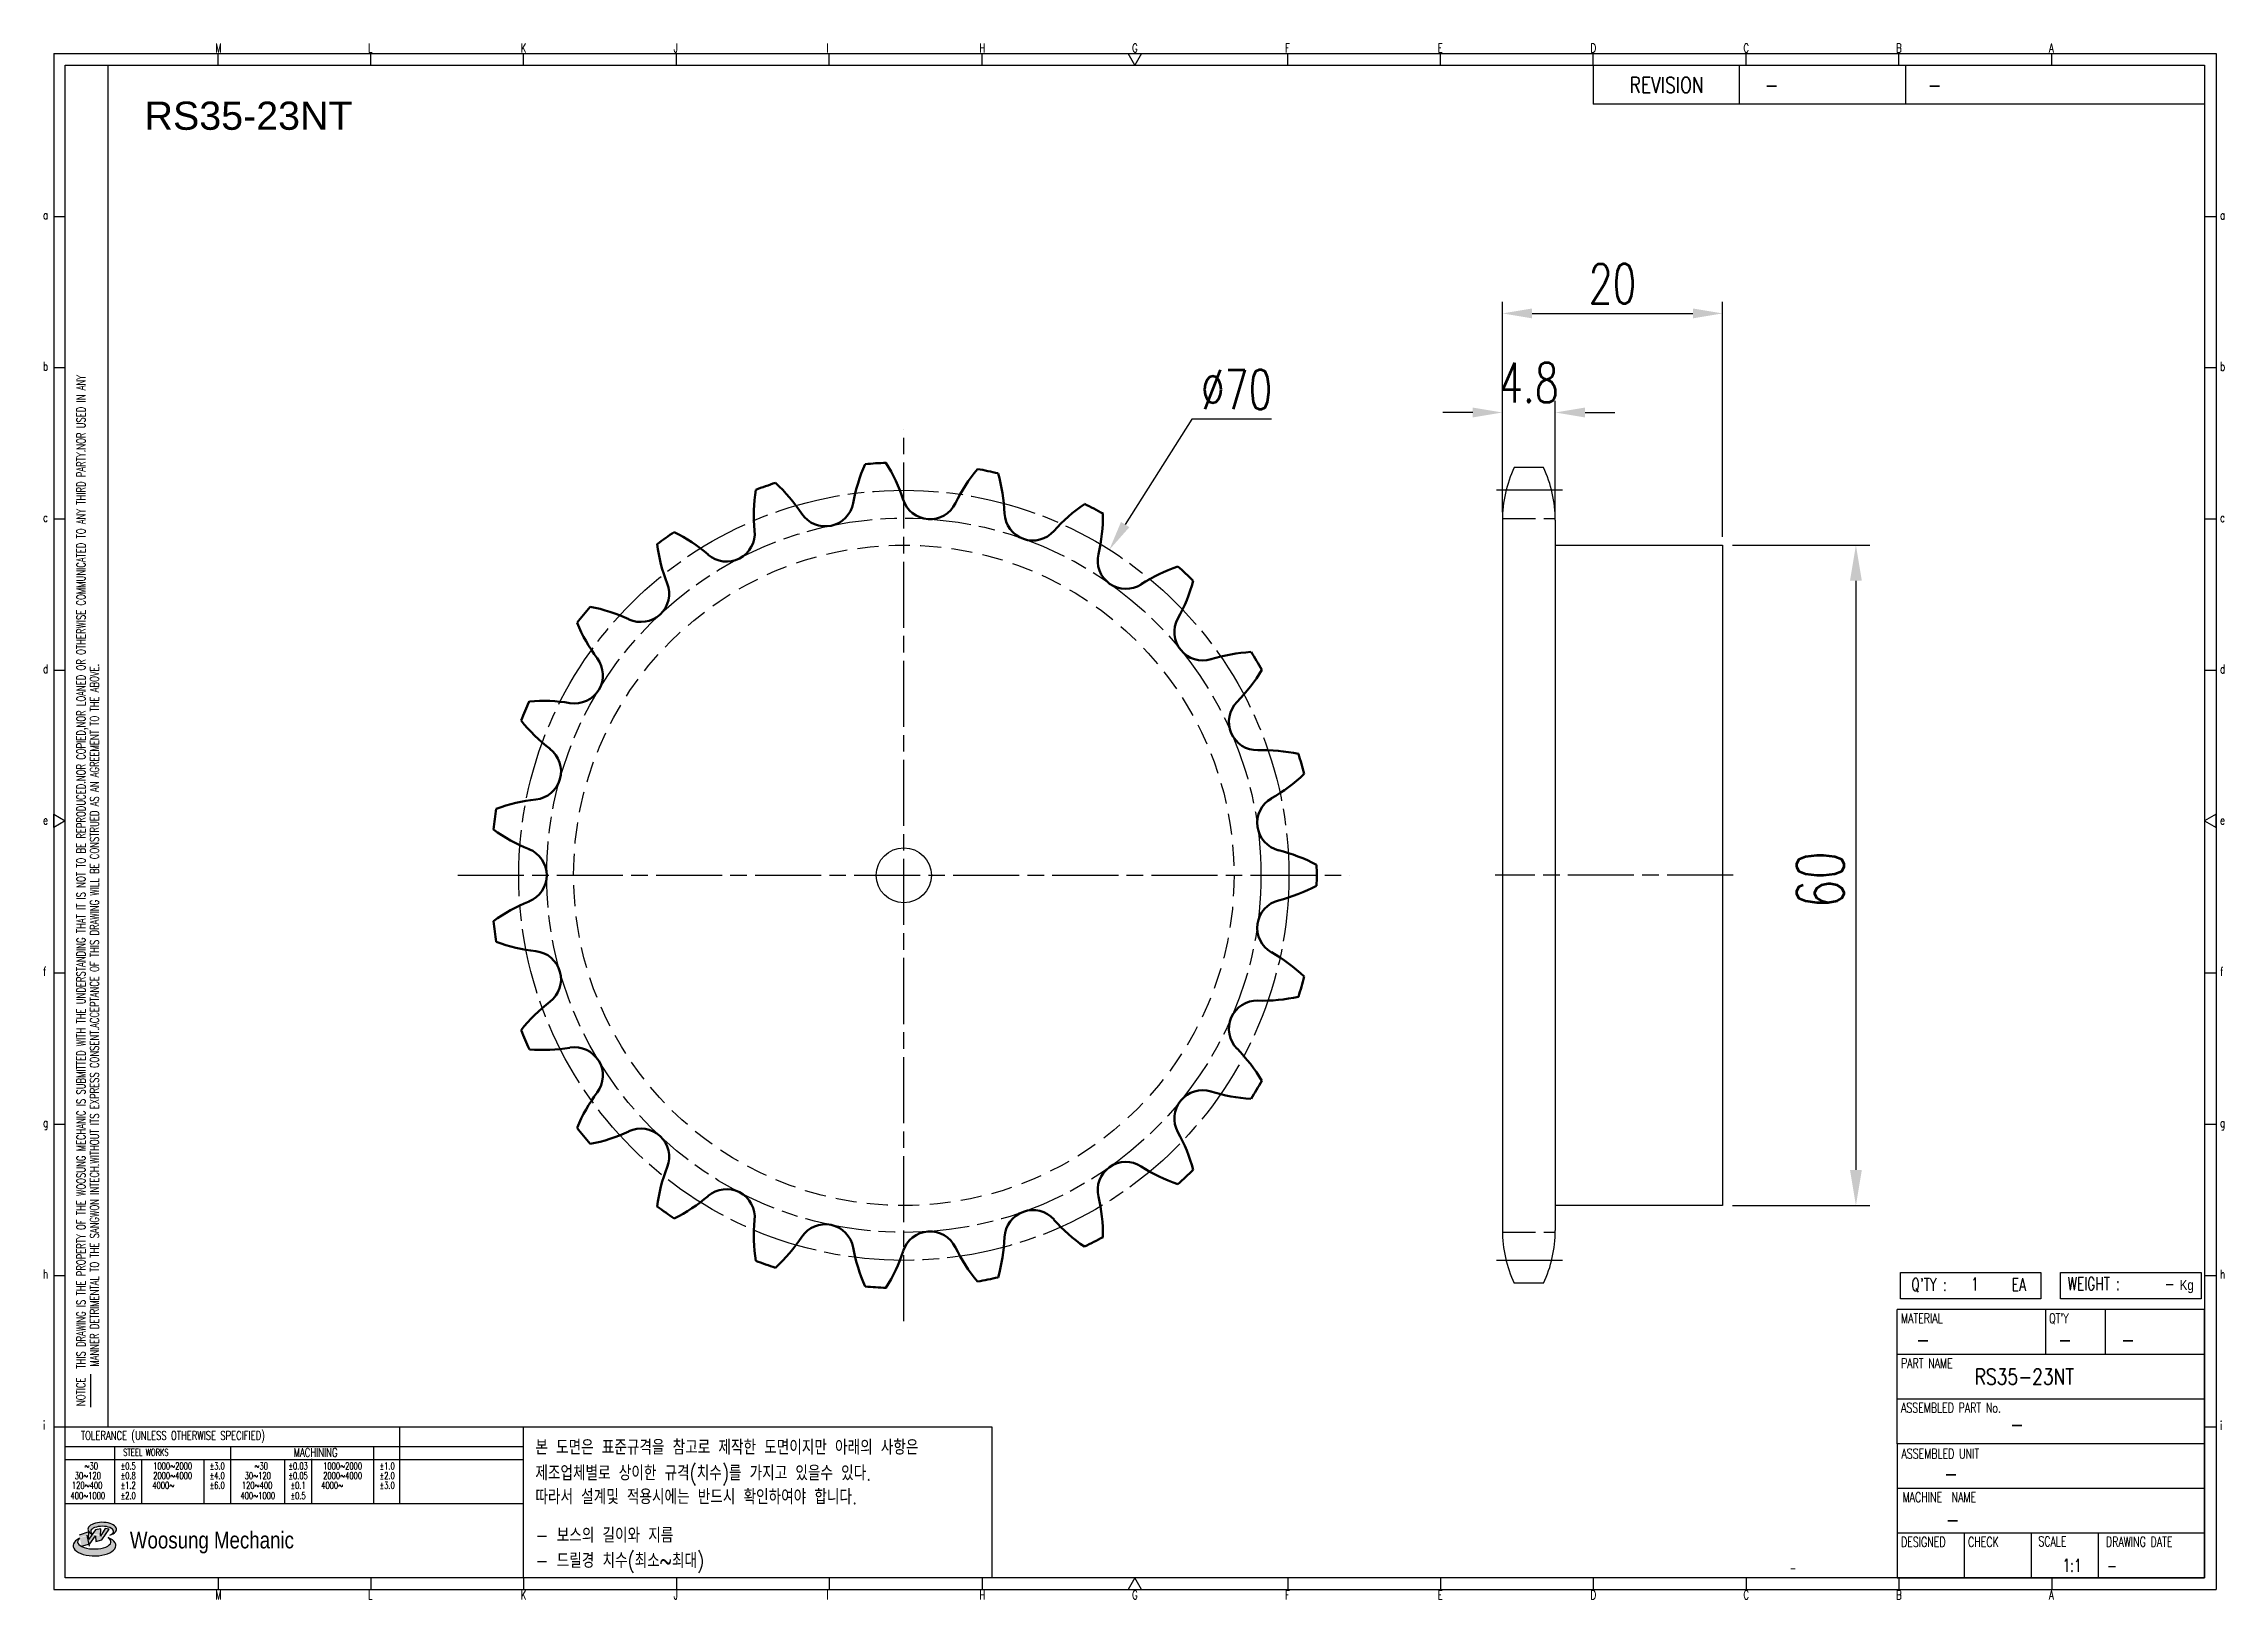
# Model space of a CAD drawing. Header units: millimetres. Extents: x -44811 to -44613, y 1097 to 1238.
import ezdxf
from ezdxf.enums import TextEntityAlignment as Align

# ---------------------------------------------------------------- set-up
doc = ezdxf.new("R2010")
doc.units = ezdxf.units.MM
for name, pattern in [('AM_ISO02W050', [7.5, 6, -1.5]), ('AM_ISO02W050x2', [3.75, 3, -0.75]), ('AM_ISO08W050', [18, 12, -1.5, 3, -1.5]), ('AM_ISO08W050x2', [9, 6, -0.75, 1.5, -0.75]), ('HIDDEN', [9.525, 6.35, -3.175])]:
    doc.linetypes.add(name, pattern=pattern)
for name, color, linetype, lineweight in [('AM_0N', 7, 'Continuous', 50), ('AM_3N', 6, 'AM_ISO02W050', 25), ('AM_7', 4, 'AM_ISO08W050', 25), ('AM_7N', 4, 'AM_ISO08W050', 25)]:
    doc.layers.add(name, color=color, linetype=linetype, lineweight=lineweight)
for name, color, linetype in [('HL', 2, 'HIDDEN'), ('S-DIM', 7, 'Continuous'), ('TITLE', 7, 'Continuous'), ('도면레이아웃', 7, 'Continuous')]:
    doc.layers.add(name, color=color, linetype=linetype)
doc.styles.add('HAN', font='ROMANS.shx', dxfattribs={"width": 0.7, "bigfont": 'whgtxt.shx'})
doc.styles.add('HKD_ST2', font='romans.shx', dxfattribs={"width": 0.7, "height": 4, "bigfont": '@extfont2.shx'})
doc.styles.add('HSG', font='SIMPLEX.shx', dxfattribs={"width": 0.7, "bigfont": 'HSG.shx'})
doc.styles.add('ROMANS', font='romans.shx', dxfattribs={"width": 0.7, "bigfont": 'whgtxt.shx'})
doc.styles.add('SLDTEXTSTYLE4', font='arial.ttf', dxfattribs={"width": 0.8})
doc.styles.get("Standard").update_dxf_attribs({"font": 'arial.ttf'})
doc.dimstyles.new('APP6', dxfattribs={"dimscale": 1.5, "dimtxt": 2.4, "dimasz": 1.8, "dimexe": 0.7, "dimexo": 0.5, "dimgap": 0.6, "dimtad": 1, "dimtoh": 1, "dimdec": 1, "dimrnd": 0.01, "dimzin": 9, "dimdsep": 46, "dimtxsty": 'HSG', "dimcen": 0, "dimclrd": 1, "dimclre": 1, "dimclrt": 256, "dimazin": 2, "dimtp": 1, "dimtm": 1, "dimtfac": 0.5, "dimtdec": 1, "dimtofl": 0, "dimtmove": 0, "dimatfit": 3, "dimfxl": 0, "dimtvp": 1, "dimtolj": 2, "dimlwd": -1, "dimlwe": -1, "dimarcsym": 0})
doc.dimstyles.new('APP8', dxfattribs={"dimscale": 1.8, "dimtxt": 2.4, "dimasz": 1.8, "dimexe": 0.7, "dimexo": 0.5, "dimgap": 0.6, "dimtad": 1, "dimtoh": 1, "dimdec": 1, "dimrnd": 0.01, "dimzin": 9, "dimdsep": 46, "dimtxsty": 'HSG', "dimcen": 0, "dimclrd": 1, "dimclre": 1, "dimclrt": 256, "dimazin": 2, "dimtp": 1, "dimtm": 1, "dimtfac": 0.5, "dimtdec": 1, "dimtofl": 0, "dimtmove": 0, "dimatfit": 3, "dimfxl": 0, "dimtvp": 1, "dimtolj": 2, "dimlwd": -1, "dimlwe": -1, "dimarcsym": 0})

# ---------------------------------------------------------------- blocks, each defined once
blk = doc.blocks.new('SUYWSHJH')
at = {"layer": '도면레이아웃'}
h = blk.add_hatch(color=10, dxfattribs=at)
h.paths.add_polyline_path([(1.544, 35.177), (1.554, 34.966), (1.779, 35.034), (2.054, 35.422), (1.908, 35.446), (1.728, 35.167), (1.741, 35.439), (1.547, 35.405), (1.292, 35.041), (1.295, 35.33), (0.943, 35.208), (1.03, 34.8), (1.336, 34.885)])
edge = h.paths.add_edge_path()
edge.add_ellipse((1.795, 35.421), major_axis=(-0.53, 0), ratio=0.487785, start_angle=122.36065, end_angle=403.39574)
edge.add_line((1.411, 35.244), (1.419, 35.261))
edge.add_ellipse((1.798, 35.344), major_axis=(-0.423, 0), ratio=0.444396, start_angle=131.58977, end_angle=386.19408, ccw=False)
edge = h.paths.add_edge_path()
edge.add_ellipse((1.512, 34.815), major_axis=(-0.793, 0), ratio=0.480113, start_angle=314.67633, end_angle=590.85213)
edge.add_ellipse((1.501, 34.958), major_axis=(-0.62, 0), ratio=0.43311, start_angle=331.7024, end_angle=574.42495, ccw=False)
for p, q in [((0, 90.118), (80.15, 90.118)), ((0, 90.118), (0, 33.191)), ((6.089, 89.693), (6.089, 90.118)), ((11.753, 89.693), (11.753, 90.118)), ((17.418, 89.693), (17.418, 90.118)), ((23.082, 89.693), (23.082, 90.118)), ((28.746, 89.693), (28.746, 90.118)), ((34.411, 89.693), (34.411, 90.118)), ((45.739, 89.693), (45.739, 90.118)), ((51.404, 89.693), (51.404, 90.118)), ((57.068, 89.693), (57.068, 90.118)), ((62.732, 89.693), (62.732, 90.118)), ((68.397, 89.693), (68.397, 90.118)), ((74.061, 89.693), (74.061, 90.118)), ((80.15, 90.118), (80.15, 33.191)), ((0, 84.085), (0.425, 84.085)), ((79.725, 84.085), (80.15, 84.085)), ((0, 78.478), (0.425, 78.478)), ((79.725, 78.478), (80.15, 78.478)), ((0, 72.87), (0.425, 72.87)), ((79.725, 72.87), (80.15, 72.87)), ((0, 67.262), (0.425, 67.262)), ((79.725, 67.262), (80.15, 67.262)), ((0, 56.047), (0.425, 56.047)), ((79.725, 56.047), (80.15, 56.047)), ((0, 50.439), (0.425, 50.439)), ((79.725, 50.439), (80.15, 50.439)), ((0, 44.832), (0.425, 44.832)), ((79.725, 44.832), (80.15, 44.832)), ((1.377, 39.947), (1.377, 41.174)), ((0, 39.224), (0.425, 39.224)), ((79.725, 39.224), (80.15, 39.224)), ((0, 33.191), (80.15, 33.191)), ((6.089, 33.616), (6.089, 33.191)), ((11.753, 33.616), (11.753, 33.191)), ((17.418, 33.616), (17.418, 33.191)), ((23.082, 33.616), (23.082, 33.191)), ((28.746, 33.616), (28.746, 33.191)), ((34.411, 33.616), (34.411, 33.191)), ((45.739, 33.616), (45.739, 33.191)), ((51.404, 33.616), (51.404, 33.191)), ((57.068, 33.616), (57.068, 33.191)), ((62.732, 33.616), (62.732, 33.191)), ((68.397, 33.616), (68.397, 33.191)), ((74.061, 33.616), (74.061, 33.191))]:
    blk.add_line(p, q)
at = {"color": 2}
for p, q in [((2.017, 39.224), (2.017, 89.693)), ((0.425, 39.224), (17.418, 39.224)), ((12.816, 39.224), (12.816, 36.382)), ((17.418, 33.616), (17.418, 39.224)), ((0.425, 38.487), (17.418, 38.487)), ((0.425, 38.012), (17.418, 38.012)), ((2.257, 38.487), (2.257, 36.382)), ((3.257, 38.012), (3.257, 36.382)), ((5.557, 38.012), (5.557, 36.382)), ((6.557, 38.5), (6.557, 36.382)), ((8.557, 38.012), (8.557, 36.382)), ((9.557, 38.026), (9.557, 36.382)), ((11.857, 38.487), (11.857, 36.382)), ((0.425, 36.382), (17.418, 36.382))]:
    blk.add_line(p, q, dxfattribs=at)
at = {"color": 6, "ltscale": 0.5}
for p, q in [((57.068, 89.693), (57.068, 88.246)), ((62.47, 89.693), (62.47, 88.246)), ((68.635, 89.693), (68.635, 88.246)), ((79.725, 88.246), (57.068, 88.246)), ((68.336, 38.59), (68.336, 43.563)), ((79.725, 43.563), (68.336, 43.563)), ((73.827, 43.563), (73.827, 41.905)), ((76.037, 43.563), (76.037, 41.905)), ((79.725, 38.59), (79.725, 43.563)), ((79.725, 41.905), (68.336, 41.905)), ((79.725, 40.248), (68.336, 40.248)), ((68.336, 38.59), (68.336, 33.616)), ((79.725, 38.59), (68.336, 38.59)), ((79.725, 33.616), (79.725, 38.59)), ((79.725, 36.932), (68.336, 36.932)), ((79.725, 35.274), (68.336, 35.274)), ((70.822, 33.616), (70.822, 35.274)), ((73.309, 33.616), (73.309, 35.274)), ((75.796, 33.616), (75.796, 35.274)), ((68.336, 33.616), (79.725, 33.616))]:
    blk.add_line(p, q, dxfattribs=at)
for points in [[(40.075, 89.693), (39.83, 90.118), (40.32, 90.118)], [(0.425, 89.693), (79.725, 89.693), (79.725, 33.616), (0.425, 33.616)], [(0.425, 61.679), (0, 61.433), (0, 61.924)], [(79.725, 61.679), (80.15, 61.433), (80.15, 61.924)], [(40.075, 33.616), (39.83, 33.191), (40.32, 33.191)]]:
    blk.add_lwpolyline(points, close=True)
at = {"layer": 'TITLE', "color": 20}
for p, q in [((68.449, 43.961), (68.449, 44.936)), ((68.449, 44.936), (73.654, 44.936)), ((73.654, 44.936), (73.654, 43.961)), ((74.39, 43.961), (74.39, 44.936)), ((74.39, 44.936), (79.595, 44.936)), ((79.595, 44.936), (79.595, 43.961)), ((73.654, 43.961), (68.449, 43.961)), ((79.595, 43.961), (74.39, 43.961))]:
    blk.add_line(p, q, dxfattribs=at)
at = {"layer": '도면레이아웃'}
for p, q in [((1.295, 35.33), (0.943, 35.208)), ((1.03, 34.8), (1.336, 34.885)), ((1.224, 35.208), (1.311, 34.8)), ((1.224, 35.208), (1.224, 35.208)), ((1.547, 35.405), (1.292, 35.041)), ((1.292, 35.041), (1.295, 35.33)), ((1.336, 34.885), (1.544, 35.177)), ((1.419, 35.261), (1.411, 35.244)), ((1.544, 35.177), (1.554, 34.966)), ((1.741, 35.439), (1.547, 35.405)), ((1.554, 34.966), (1.779, 35.034)), ((1.908, 35.446), (1.728, 35.167)), ((1.728, 35.167), (1.741, 35.439)), ((1.779, 35.034), (2.054, 35.422)), ((2.054, 35.422), (1.908, 35.446))]:
    blk.add_line(p, q, dxfattribs=at)
for centre, major_axis, ratio, start_param, end_param in [((1.795, 35.421), (-0.53, 0), 0.487785, 2.135596, 7.040584), ((1.512, 34.815), (-0.793, 0), 0.480113, 5.492138, 10.312315), ((1.501, 34.958), (-0.62, 0), 0.43311, 5.789299, 10.025607), ((1.798, 35.344), (-0.423, 0), 0.444396, 2.296675, 6.740358)]:
    blk.add_ellipse(centre, major_axis=major_axis, ratio=ratio, start_param=start_param, end_param=end_param, dxfattribs=at)
at = {"color": 4, "style": 'HKD_ST2', "width": 0.7}
for s, p in [('M', (5.988, 90.164)), ('L', (11.652, 90.164)), ('K', (17.316, 90.164)), ('J', (22.981, 90.164)), ('I', (28.645, 90.164)), ('H', (34.309, 90.164)), ('G', (39.974, 90.164)), ('F', (45.638, 90.164)), ('E', (51.302, 90.164)), ('D', (56.967, 90.164)), ('C', (62.631, 90.164)), ('B', (68.295, 90.164)), ('A', (73.96, 90.164)), ('a', (-0.395, 83.976)), ('a', (80.305, 83.97)), ('b', (-0.395, 78.368)), ('b', (80.305, 78.362)), ('c', (-0.395, 72.76)), ('c', (80.305, 72.754)), ('d', (-0.395, 67.153)), ('d', (80.305, 67.147)), ('e', (-0.395, 61.545)), ('e', (80.305, 61.539)), ('f', (-0.395, 55.937)), ('f', (80.305, 55.931)), ('g', (-0.395, 50.33)), ('g', (80.305, 50.324)), ('h', (-0.395, 44.722)), ('h', (80.305, 44.716)), ('i', (-0.395, 39.114)), ('i', (80.305, 39.108)), ('M', (5.988, 32.824)), ('L', (11.652, 32.824)), ('K', (17.316, 32.824)), ('J', (22.981, 32.824)), ('I', (28.645, 32.824)), ('H', (34.309, 32.824)), ('G', (39.974, 32.824)), ('F', (45.638, 32.824)), ('E', (51.302, 32.824)), ('D', (56.967, 32.824)), ('C', (62.631, 32.824)), ('B', (68.295, 32.824)), ('A', (73.96, 32.824))]:
    blk.add_text(s, height=0.326, dxfattribs=at).set_placement(p)
for s, height, style, width, p in [('REVISION', 0.5806, 'HAN', 0.8, (58.415, 88.664)), ('-', 0.581, 'HAN', 0.8, (63.426, 88.664)), ('-', 0.581, 'HAN', 0.8, (69.468, 88.664)), ("Q'TY : ", 0.4746, 'HKD_ST2', 0.7, (68.857, 44.253)), ('1', 0.475, 'HKD_ST2', 0.7, (71.071, 44.275)), ('EA', 0.4746, 'HKD_ST2', 0.7, (72.578, 44.253)), ('WEIGHT : ', 0.4746, 'HKD_ST2', 0.7, (74.65, 44.286)), ('-', 0.581, 'HAN', 0.8, (69.029, 42.157)), ('-', 0.581, 'HAN', 0.8, (74.289, 42.157)), ('-', 0.581, 'HAN', 0.8, (76.623, 42.157)), ('-', 0.581, 'HAN', 0.8, (72.515, 39.013)), ('-', 0.581, 'HAN', 0.8, (70.067, 37.189)), ('-', 0.581, 'HAN', 0.8, (70.126, 35.48)), ('1:1', 0.4746, 'HKD_ST2', 0.7, (74.458, 33.848)), ('-', 0.475, 'HKD_ST2', 0.7, (76.112, 33.837))]:
    blk.add_text(s, height=height, dxfattribs=dict(style=style, width=width)).set_placement(p)
at = {"color": 1, "style": 'HKD_ST2', "width": 0.7}
for s, p in [(' THIS DRAWING IS THE PROPERTY OF THE WOOSUNG MECHANIC IS SUBMITTED WITH THE UNDERSTANDING THAT IT IS NOT TO BE REPRODUCED.NOR COPIED,NOR LOANED OR OTHERWISE COMMUNICATED TO ANY THIRD PARTY.NOR USED IN ANY', (1.173, 41.217)), ('MANNER DETRIMENTAL TO THE SANGWON INTECH.WITHOUT ITS EXPRESS CONSENT.ACCEPTANCE OF THIS DRAWING WILL BE CONSTRUED AS AN AGREEMENT TO THE ABOVE.', (1.672, 41.447))]:
    blk.add_text(s, height=0.326266, rotation=90, dxfattribs=at).set_placement(p)
at = {"style": 'HKD_ST2', "width": 0.7}
blk.add_text('-', height=0.475, dxfattribs=at).set_placement((78.613, 44.286), align=Align.RIGHT)
at = {"color": 4, "style": 'HKD_ST2', "width": 0.7}
for s, height, p in [('MATERIAL', 0.3651, (68.474, 43.425)), ("QT'Y", 0.3651, (73.965, 43.425)), ('PART NAME', 0.3651, (68.474, 41.756)), ('ASSEMBLED PART No.', 0.36511, (68.474, 40.109)), ('ASSEMBLED UNIT', 0.36511, (68.49, 38.408)), ('MACHINE  NAME', 0.36511, (68.532, 36.794)), ('DESIGNED', 0.3651, (68.474, 35.136)), ('CHECK', 0.3651, (70.961, 35.136)), ('SCALE', 0.3651, (73.566, 35.153)), ('DRAWING DATE', 0.36511, (76.071, 35.141))]:
    blk.add_text(s, height=height, dxfattribs=at).set_placement(p, align=Align.TOP_LEFT)
at = {"style": 'HKD_ST2', "width": 0.7}
blk.add_text('NOTICE', height=0.3263, rotation=90, dxfattribs=at).set_placement((1.163, 39.988))
for s, height, style, width, p in [('TOLERANCE (UNLESS OTHERWISE SPECIFIED)', 0.32627, 'HKD_ST2', 0.7, (4.417, 38.896)), ('-', 0.326, 'ROMANS', 0.65, (64.469, 33.975))]:
    blk.add_text(s, height=height, dxfattribs=dict(style=style, width=width)).set_placement(p, align=Align.MIDDLE_CENTER)
at = {"color": 4, "style": 'HKD_ST2', "width": 0.7}
for s, height, p in [('STEEL WORKS', 0.26101, (3.416, 38.268)), ('MACHINING', 0.3263, (9.707, 38.27)), ('%%P0.5', 0.261, (2.757, 37.762)), ('%%P0.8', 0.261, (2.757, 37.411)), ('%%P3.0', 0.261, (6.057, 37.762)), ('%%P4.0', 0.261, (6.057, 37.411)), ('%%P0.03', 0.261, (9.057, 37.762)), ('%%P0.05', 0.261, (9.057, 37.411)), ('%%P1.0', 0.261, (12.357, 37.762)), ('%%P2.0', 0.261, (12.357, 37.411)), ('%%P1.2', 0.261, (2.757, 37.045)), ('%%P2.0', 0.261, (2.757, 36.67)), ('%%P6.0', 0.261, (6.057, 37.045)), ('%%P0.1', 0.261, (9.057, 37.045)), ('%%P0.5', 0.261, (9.057, 36.67)), ('%%P3.0', 0.261, (12.357, 37.045))]:
    blk.add_text(s, height=height, dxfattribs=at).set_placement(p, align=Align.MIDDLE)
for s, height, p in [('30%%126120', 0.261, (1.263, 37.411)), ('%%12630', 0.261, (1.389, 37.762)), ('2000%%1264000', 0.26101, (4.407, 37.411)), ('1000%%1262000', 0.26101, (4.407, 37.762)), ('30%%126120', 0.261, (7.563, 37.411)), ('%%12630', 0.261, (7.689, 37.762)), ('2000%%1264000', 0.26101, (10.707, 37.411)), ('1000%%1262000', 0.26101, (10.707, 37.762)), ('400%%1261000', 0.26101, (1.263, 36.67)), ('120%%126400', 0.26101, (1.237, 37.045)), ('4000%%126', 0.261, (4.061, 37.045)), ('400%%1261000', 0.26101, (7.563, 36.67)), ('120%%126400', 0.26101, (7.537, 37.045)), ('4000%%126', 0.261, (10.321, 37.045))]:
    blk.add_text(s, height=height, dxfattribs=at).set_placement(p, align=Align.MIDDLE_CENTER)
at = {"color": 1, "style": 'SLDTEXTSTYLE4', "width": 0.8}
blk.add_text('Woosung Mechanic', height=0.61957, dxfattribs=at).set_placement((2.822, 34.711))
at = {"layer": 'TITLE', "width": 0.8}
blk.add_text('Kg', height=0.3789, dxfattribs=at).set_placement((78.807, 44.286))
blk = doc.blocks.new('*D200')
at = {"layer": 'Defpoints', "color": 0, "transparency": 16777216}
for p in [(-44658.42, 1192.43), (-44658.42, 1132.43), (-44646.31, 1132.43)]:
    blk.add_point(p, dxfattribs=at)
at = {"layer": 'S-DIM', "color": 1, "transparency": 16777216}
for p, q in [((-44657.52, 1192.43), (-44645.05, 1192.43)), ((-44646.31, 1189.19), (-44646.31, 1135.67)), ((-44657.52, 1132.43), (-44645.05, 1132.43))]:
    blk.add_line(p, q, dxfattribs=at)
for points in [[(-44646.85, 1189.19), (-44645.77, 1189.19), (-44646.31, 1192.43)], [(-44646.85, 1135.67), (-44645.77, 1135.67), (-44646.31, 1132.43)]]:
    blk.add_solid(points, dxfattribs=at)
at = {"layer": 'S-DIM', "transparency": 16777216, "insert": (-44649.55, 1162.04), "char_height": 4.32, "attachment_point": 5, "rotation": 90, "style": 'HSG'}
blk.add_mtext('\\A2;60', dxfattribs=at)
blk = doc.blocks.new('*D201')
at = {"layer": 'Defpoints', "color": 0, "transparency": 16777216}
for p in [(-44673.62, 1204.47), (-44678.42, 1194.68), (-44673.62, 1194.68)]:
    blk.add_point(p, dxfattribs=at)
at = {"layer": 'S-DIM', "color": 1, "transparency": 16777216}
for p, q in [((-44678.42, 1195.43), (-44678.42, 1205.52)), ((-44673.62, 1195.43), (-44673.62, 1205.52)), ((-44681.12, 1204.47), (-44683.82, 1204.47)), ((-44670.92, 1204.47), (-44668.22, 1204.47))]:
    blk.add_line(p, q, dxfattribs=at)
for points in [[(-44681.12, 1204.92), (-44681.12, 1204.02), (-44678.42, 1204.47)], [(-44670.92, 1204.92), (-44670.92, 1204.02), (-44673.62, 1204.47)]]:
    blk.add_solid(points, dxfattribs=at)
at = {"layer": 'S-DIM', "transparency": 16777216, "insert": (-44676.02, 1207.17), "char_height": 3.6, "attachment_point": 5, "style": 'HSG'}
blk.add_mtext('\\A2;4.8', dxfattribs=at)
blk = doc.blocks.new('*D202')
at = {"layer": 'Defpoints', "color": 0, "transparency": 16777216}
for p in [(-44658.42, 1213.47), (-44678.42, 1194.68), (-44658.42, 1192.43)]:
    blk.add_point(p, dxfattribs=at)
at = {"layer": 'S-DIM', "color": 1, "transparency": 16777216}
for p, q in [((-44678.42, 1195.43), (-44678.42, 1214.52)), ((-44658.42, 1193.18), (-44658.42, 1214.52)), ((-44675.72, 1213.47), (-44661.12, 1213.47))]:
    blk.add_line(p, q, dxfattribs=at)
for points in [[(-44675.72, 1213.92), (-44675.72, 1213.02), (-44678.42, 1213.47)], [(-44661.12, 1213.92), (-44661.12, 1213.02), (-44658.42, 1213.47)]]:
    blk.add_solid(points, dxfattribs=at)
at = {"layer": 'S-DIM', "transparency": 16777216, "insert": (-44668.42, 1216.17), "char_height": 3.6, "attachment_point": 5, "style": 'HSG'}
blk.add_mtext('\\A2;20', dxfattribs=at)
blk = doc.blocks.new('*D203')
at = {"layer": 'Defpoints', "color": 0, "transparency": 16777216}
for p in [(-44714.13, 1192), (-44751.48, 1132.85)]:
    blk.add_point(p, dxfattribs=at)
at = {"layer": 'S-DIM', "color": 1, "transparency": 16777216}
for p, q in [((-44706.65, 1203.86), (-44712.69, 1194.29)), ((-44699.39, 1203.86), (-44706.65, 1203.86))]:
    blk.add_line(p, q, dxfattribs=at)
blk.add_solid([(-44713.07, 1194.53), (-44712.31, 1194.05), (-44714.13, 1192)], dxfattribs=at)
at = {"layer": 'S-DIM', "transparency": 16777216, "insert": (-44702.57, 1206.56), "char_height": 3.6, "attachment_point": 5, "style": 'HSG'}
blk.add_mtext('\\A2;∅70', dxfattribs=at)

msp = doc.modelspace()

# ---------------------------------------------------------------- linework, layer by layer
for p, q in [((-44674.7, 1199.48), (-44677.35, 1199.48)), ((-44678.42, 1194.68), (-44678.42, 1130.17)), ((-44673.62, 1194.68), (-44673.62, 1130.17)), ((-44674.7, 1125.37), (-44677.35, 1125.37))]:
    msp.add_line(p, q)
msp.add_lwpolyline([(-44673.62, 1192.43), (-44658.42, 1192.43), (-44658.42, 1132.43), (-44673.62, 1132.43)])
at = {"color": 4}
msp.add_lwpolyline([(-44767.34, 1112.34), (-44724.79, 1112.34), (-44724.79, 1098.6), (-44767.34, 1098.6)], close=True, dxfattribs=at)
msp.add_circle((-44732.8, 1162.43), 2.5)
for centre, start, end in [((-44667.12, 1194.68), 154.8633, 180), ((-44684.92, 1194.68), 0, 25.1367), ((-44667.12, 1130.17), 180, 205.1367), ((-44684.92, 1130.17), 334.8633, 0)]:
    msp.add_arc(centre, 11.3, start, end)
at = {"layer": 'AM_0N'}
for centre, radius, start, end in [((-44722.4, 1193.54), 15.24, 155.8601, 169.7826), ((-44732.8, 1162.43), 37.51, 92.4635, 95.3626), ((-44747.35, 1191.83), 15.24, 18.0435, 31.9659), ((-44714.4, 1189.58), 15.24, 140.208, 154.1304), ((-44732.8, 1162.43), 37.51, 76.8113, 79.7104), ((-44738.87, 1194.66), 15.24, 2.3913, 16.3138), ((-44731.18, 1195.19), 15.24, 171.5123, 185.4348), ((-44732.8, 1162.43), 37.51, 108.1157, 111.0148), ((-44754.74, 1186.82), 15.24, 33.6957, 47.6181), ((-44730.42, 1197.35), 2.57, 198.0435, 334.1304), ((-44739.93, 1196.7), 2.57, 213.6957, 349.7826), ((-44721.08, 1195.41), 2.57, 182.3913, 318.4783), ((-44707.75, 1183.6), 15.24, 124.5558, 138.4783), ((-44732.8, 1162.43), 37.51, 61.1591, 64.0583), ((-44729.95, 1195.11), 15.24, 346.7391, 0.6616), ((-44732.8, 1162.43), 37.51, 123.7678, 126.6669), ((-44760.51, 1180), 15.24, 49.3478, 63.2703), ((-44748.91, 1193.5), 2.57, 229.3478, 5.4348), ((-44740.08, 1194.41), 15.24, 187.1645, 201.087), ((-44712.62, 1191.02), 2.57, 166.7391, 302.8261), ((-44756.69, 1188.01), 2.57, 245, 21.087), ((-44702.97, 1176.06), 15.24, 108.9036, 122.8261), ((-44732.8, 1162.43), 37.51, 45.507, 48.4061), ((-44721.24, 1193.12), 15.24, 331.087, 345.0094), ((-44732.8, 1162.43), 37.51, 139.42, 142.3191), ((-44764.22, 1171.87), 15.24, 65, 78.9225), ((-44748.44, 1191.26), 15.24, 202.8167, 216.7391), ((-44705.65, 1184.52), 2.57, 151.087, 287.1739), ((-44700.4, 1167.5), 15.24, 93.2514, 107.1739), ((-44732.8, 1162.43), 37.51, 29.8548, 32.7539), ((-44762.71, 1180.61), 2.57, 260.6522, 36.7391), ((-44713.39, 1188.87), 15.24, 315.4348, 329.3573), ((-44732.8, 1162.43), 37.51, 155.0722, 157.9713), ((-44765.6, 1163.04), 15.24, 80.6522, 94.5746), ((-44700.7, 1176.37), 2.57, 135.4348, 271.5217), ((-44755.64, 1185.98), 15.24, 218.4688, 232.3913), ((-44766.51, 1171.87), 2.57, 276.3043, 52.3913), ((-44700.23, 1158.57), 15.24, 77.5993, 91.5217), ((-44732.8, 1162.43), 37.51, 14.2026, 17.1017), ((-44706.97, 1182.65), 15.24, 299.7826, 313.7051), ((-44764.55, 1154.17), 15.24, 96.3043, 110.2268), ((-44698.13, 1167.19), 2.57, 119.7826, 255.8696), ((-44732.8, 1162.43), 37.51, 170.7244, 173.6235), ((-44761.15, 1178.94), 15.24, 234.121, 248.0435), ((-44767.81, 1162.43), 2.57, 291.9565, 68.0435), ((-44702.48, 1149.93), 15.24, 61.9471, 75.8696), ((-44732.8, 1162.43), 37.51, 358.5504, 1.4496), ((-44702.48, 1174.93), 15.24, 284.1304, 298.0529), ((-44761.15, 1145.91), 15.24, 111.9565, 125.879), ((-44698.13, 1157.66), 2.57, 104.1304, 240.2174), ((-44732.8, 1162.43), 37.51, 186.3765, 189.2756), ((-44764.55, 1170.68), 15.24, 249.7732, 263.6957), ((-44766.51, 1152.98), 2.57, 307.6087, 83.6957), ((-44706.97, 1142.21), 15.24, 46.2949, 60.2174), ((-44732.8, 1162.43), 37.51, 342.8983, 345.7974), ((-44700.7, 1148.48), 2.57, 88.4783, 224.5652), ((-44700.23, 1166.28), 15.24, 268.4783, 282.4007), ((-44755.64, 1138.88), 15.24, 127.6087, 141.5312), ((-44732.8, 1162.43), 37.51, 202.0287, 204.9278), ((-44765.6, 1161.81), 15.24, 265.4254, 279.3478), ((-44762.71, 1144.24), 2.57, 323.2609, 99.3478), ((-44713.39, 1135.99), 15.24, 30.6427, 44.5652), ((-44732.8, 1162.43), 37.51, 327.2461, 330.1452), ((-44748.44, 1133.59), 15.24, 143.2609, 157.1833), ((-44705.65, 1140.34), 2.57, 72.8261, 208.913), ((-44700.4, 1157.35), 15.24, 252.8261, 266.7486), ((-44732.8, 1162.43), 37.51, 217.6809, 220.58), ((-44764.22, 1152.98), 15.24, 281.0775, 295), ((-44756.69, 1136.85), 2.57, 338.913, 115), ((-44721.24, 1131.73), 15.24, 14.9906, 28.913), ((-44740.08, 1130.44), 15.24, 158.913, 172.8355), ((-44712.62, 1133.83), 2.57, 57.1739, 193.2609), ((-44702.97, 1148.79), 15.24, 237.1739, 251.0964), ((-44732.8, 1162.43), 37.51, 311.5939, 314.493), ((-44760.51, 1144.86), 15.24, 296.7297, 310.6522), ((-44748.91, 1131.35), 2.57, 354.5652, 130.6522), ((-44729.95, 1129.75), 15.24, 359.3384, 13.2609), ((-44732.8, 1162.43), 37.51, 233.3331, 236.2322), ((-44721.08, 1129.45), 2.57, 41.5217, 177.6087), ((-44731.18, 1129.66), 15.24, 174.5652, 188.4877), ((-44754.74, 1138.04), 15.24, 312.3819, 326.3043), ((-44739.93, 1128.16), 2.57, 10.2174, 146.3043), ((-44730.42, 1127.51), 2.57, 25.8696, 161.9565), ((-44738.87, 1130.19), 15.24, 343.6862, 357.6087), ((-44707.75, 1141.25), 15.24, 221.5217, 235.4442), ((-44732.8, 1162.43), 37.51, 295.9417, 298.8409), ((-44732.8, 1162.43), 37.51, 248.9852, 251.8843), ((-44722.4, 1131.32), 15.24, 190.2174, 204.1399), ((-44747.35, 1133.02), 15.24, 328.0341, 341.9565), ((-44714.4, 1135.28), 15.24, 205.8696, 219.792), ((-44732.8, 1162.43), 37.51, 280.2896, 283.1887), ((-44732.8, 1162.43), 37.51, 264.6374, 267.5365)]:
    msp.add_arc(centre, radius, start, end, dxfattribs=at)
at = {"layer": 'AM_3N', "linetype": 'AM_ISO02W050x2'}
for p, q in [((-44678.42, 1194.84), (-44673.63, 1194.84)), ((-44678.42, 1130.02), (-44673.63, 1130.02))]:
    msp.add_line(p, q, dxfattribs=at)
at = {"layer": 'AM_7', "linetype": 'AM_ISO08W050x2'}
for p, q in [((-44672.97, 1197.4), (-44679.08, 1197.4)), ((-44657.47, 1162.43), (-44679.08, 1162.43)), ((-44672.97, 1127.45), (-44679.08, 1127.45))]:
    msp.add_line(p, q, dxfattribs=at)
for radius in [34.98, 32.44]:
    msp.add_circle((-44732.8, 1162.43), radius, dxfattribs=at)
at = {"layer": 'AM_7N', "linetype": 'AM_ISO08W050x2'}
for p, q in [((-44732.8, 1121.92), (-44732.8, 1202.93)), ((-44773.31, 1162.43), (-44692.3, 1162.43))]:
    msp.add_line(p, q, dxfattribs=at)
at = {"layer": 'HL', "ltscale": 0.3}
msp.add_circle((-44732.8, 1162.43), 30, dxfattribs=at)

# ---------------------------------------------------------------- block references
at = {"xscale": 2.450664425596908, "yscale": 2.450664425596908, "zscale": 2.450664425596908}
msp.add_blockref('SUYWSHJH', (-44810.02, 1016.22), dxfattribs=at)

# ---------------------------------------------------------------- texts
at = {"color": 2}
msp.add_text('RS35-23NT', height=2.561, dxfattribs=at).set_placement((-44801.77, 1230.15))
at = {"style": 'HAN', "width": 0.8}
msp.add_text('RS35-23NT', height=1.423, dxfattribs=at).set_placement((-44635.52, 1116.17))
at = {"color": 4, "style": 'HAN', "width": 0.8}
for s, p in [('본 도면은 표준규격을 참고로 제작한 도면이지만 아래의 사항은', (-44766.27, 1109.8)), ('제조업체별로 상이한 규격(치수)를 가지고 있을수 있다.', (-44766.27, 1107.46)), ('따라서 설계및 적용시에는 반드시 확인하여야 합니다.', (-44766.27, 1105.3)), ('- 보스의 길이와 지름', (-44766.27, 1101.81)), ('- 드릴경 치수(최소~최대)', (-44766.27, 1099.51))]:
    msp.add_text(s, height=1.3463, dxfattribs=at).set_placement(p)

# ---------------------------------------------------------------- dimensions: what is measured, and where the dimension line sits
at = {"layer": 'S-DIM'}
dim = msp.add_linear_dim(base=(-44658.42, 1213.47), p1=(-44678.42, 1194.68), p2=(-44658.42, 1192.43), dimstyle='APP6', dxfattribs=at)
dim.commit()
dim.dimension.update_dxf_attribs({"geometry": '*D202', "text_midpoint": (-44668.42, 1216.17)})
dim = msp.add_diameter_dim_2p(p1=(-44751.48, 1132.85), p2=(-44714.13, 1192), dimstyle='APP6', dxfattribs=at)
dim.commit()
dim.dimension.update_dxf_attribs({"geometry": '*D203', "text_midpoint": (-44702.57, 1203.86), "dimtype": 163})
dim = msp.add_linear_dim(base=(-44673.62, 1204.47), p1=(-44678.42, 1194.68), p2=(-44673.62, 1194.68), dimstyle='APP6', dxfattribs=at)
dim.commit()
dim.dimension.update_dxf_attribs({"geometry": '*D201', "text_midpoint": (-44676.02, 1204.47), "dimtype": 160})
dim = msp.add_linear_dim(base=(-44646.31, 1132.43), p1=(-44658.42, 1192.43), p2=(-44658.42, 1132.43), angle=90, dimstyle='APP8', dxfattribs=at)
dim.commit()
dim.dimension.update_dxf_attribs({"geometry": '*D200', "text_midpoint": (-44646.31, 1162.04), "dimtype": 160})

doc.saveas('drawing.dxf')
